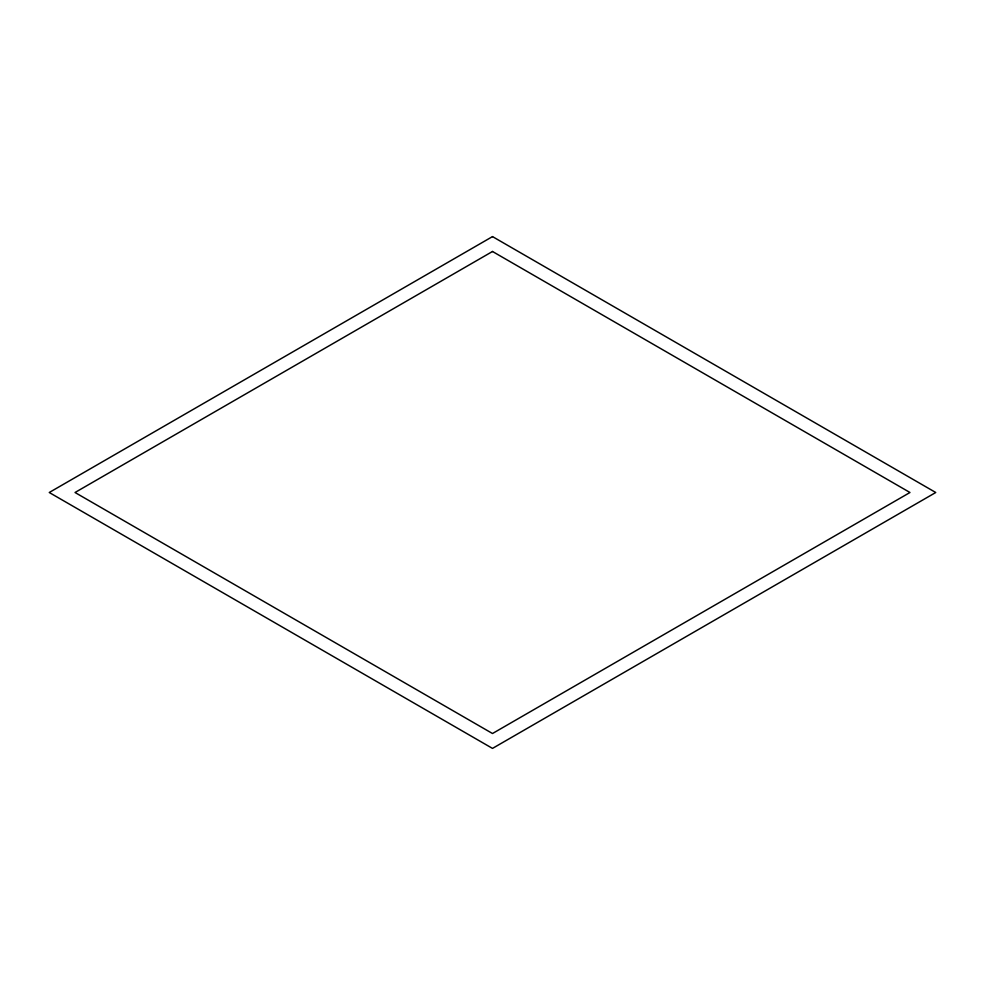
<?xml version="1.0" encoding="UTF-8"?>
<svg xmlns="http://www.w3.org/2000/svg" width="985" height="985" viewBox="0 0 985 985"><rect width="100%" height="100%" fill="white"/><g stroke="black" fill="none" stroke-linecap="round" stroke-linejoin="round"><path stroke-width="1.48" d="M492.5 236.597L49.25 492.5L492.5 748.403L935.75 492.5L492.5 236.597M492.5 251.483L75.032 492.5L492.5 733.517L909.968 492.5L492.5 251.483"/></g></svg>
